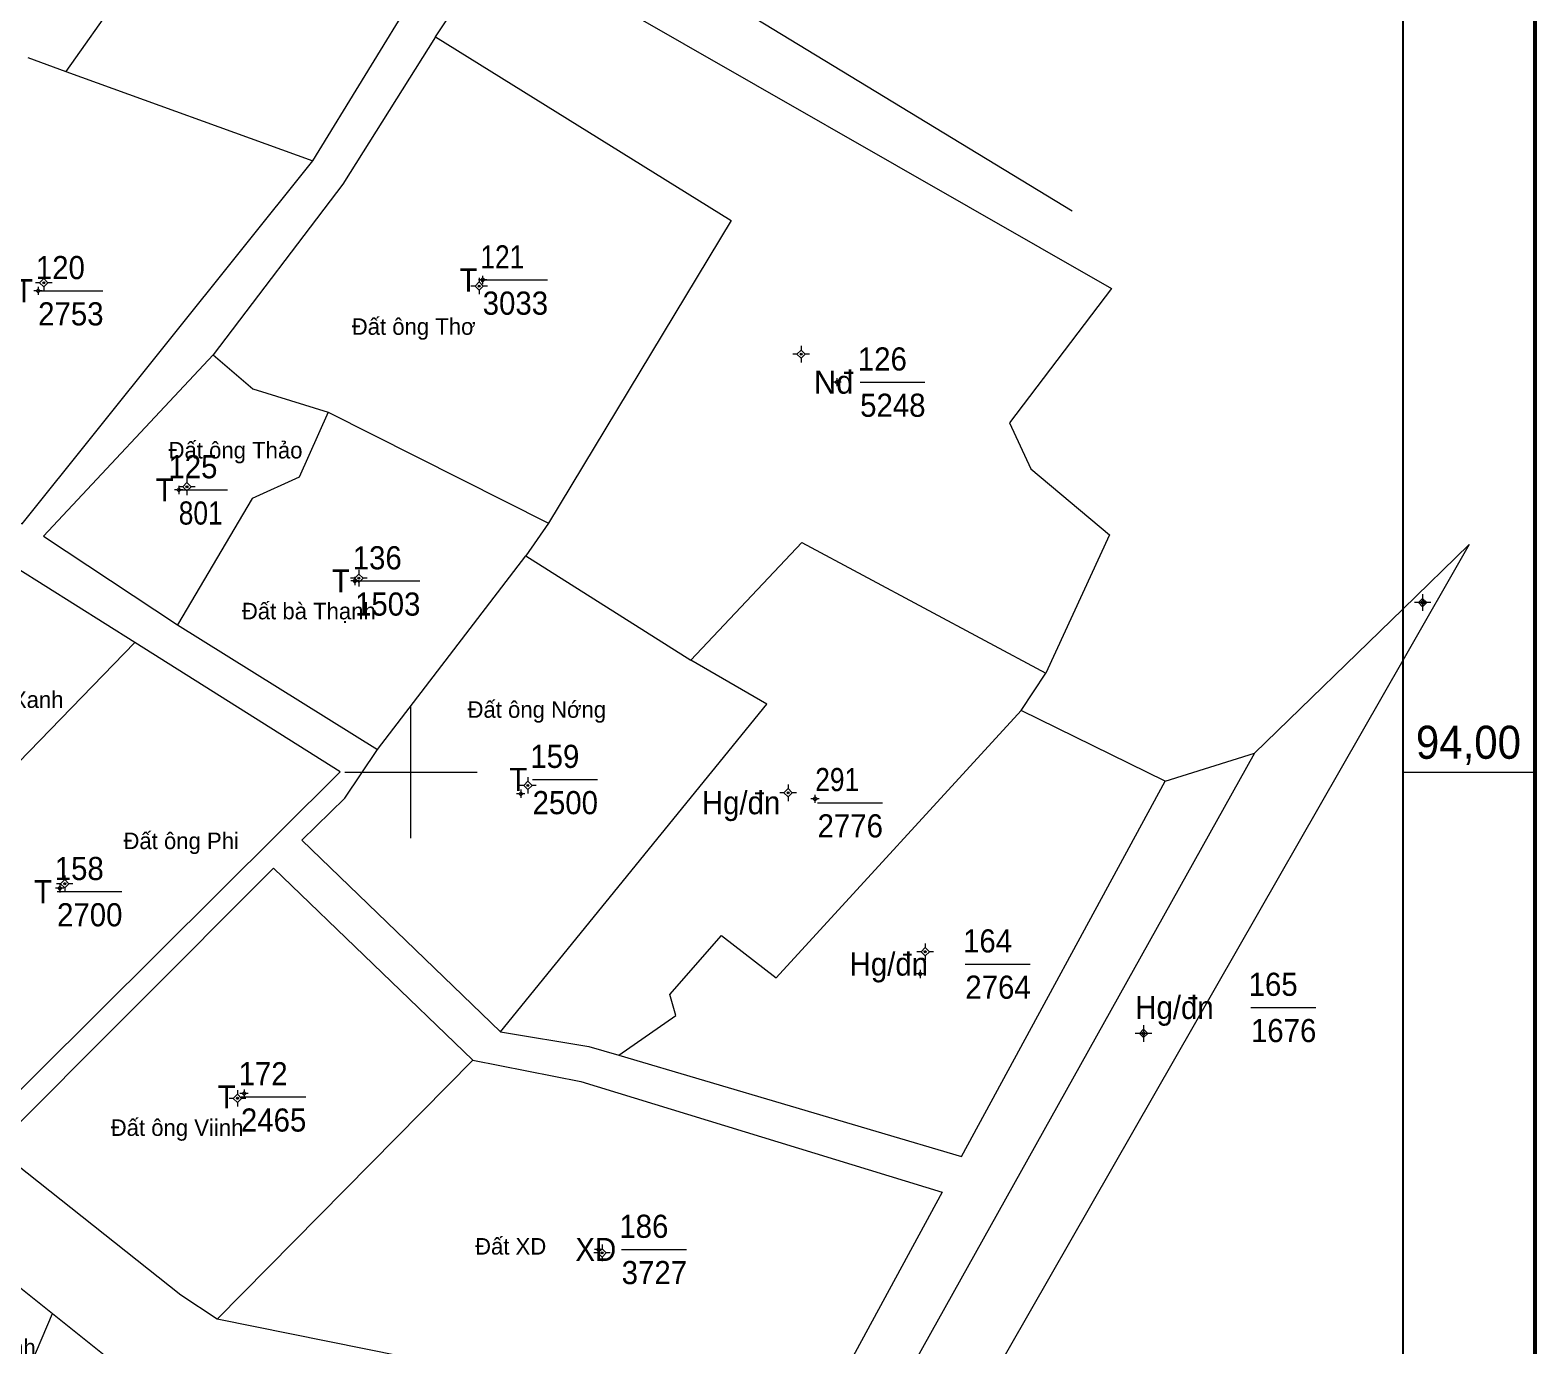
# Model space of a CAD drawing. Header units: metres. Extents: x 398630 to 399770, y 48498 to 49842.
# Drawn here: x 399542.4 to 399770, y 49313.4 to 49512.2 of the extents above; entities that cross this region are included whole.
import ezdxf
from ezdxf.enums import TextEntityAlignment as Align

# ---------------------------------------------------------------- set-up
doc = ezdxf.new("R2010")
doc.units = ezdxf.units.M
doc.header["$LTSCALE"] = 1.4
for name, color, linetype, lineweight in [('11', 7, 'Continuous', 13), ('15', 7, 'Continuous', 13), ('22', 7, 'Continuous', 13), ('51', 7, 'Continuous', 13), ('63', 7, 'Continuous', 13)]:
    doc.layers.add(name, color=color, linetype=linetype, lineweight=lineweight)
doc.layers.add('2', color=7, linetype='Continuous')

msp = doc.modelspace()

# ---------------------------------------------------------------- hatches: boundary and pattern name
at = {"layer": '11'}
for points in [[(399544.606, 49473.998, 1), (399544.306, 49473.998, 1)], [(399544.606, 49473.998, 1), (399544.306, 49473.998, 1)], [(399610.46, 49473.495, 1), (399610.16, 49473.495, 1)], [(399610.46, 49473.495, 1), (399610.16, 49473.495, 1)], [(399659.16, 49463.191, 1), (399658.86, 49463.191, 1)], [(399659.16, 49463.191, 1), (399658.86, 49463.191, 1)], [(399566.272, 49443.144, 1), (399565.972, 49443.144, 1)], [(399566.272, 49443.144, 1), (399565.972, 49443.144, 1)], [(399592.281, 49429.306, 1), (399591.981, 49429.306, 1)], [(399592.281, 49429.306, 1), (399591.981, 49429.306, 1)], [(399753.172, 49425.625, 1), (399752.872, 49425.625, 1)], [(399753.172, 49425.625, 1), (399752.872, 49425.625, 1)], [(399617.838, 49397.981, 1), (399617.538, 49397.981, 1)], [(399617.838, 49397.981, 1), (399617.538, 49397.981, 1)], [(399657.188, 49396.861, 1), (399656.888, 49396.861, 1)], [(399657.188, 49396.861, 1), (399656.888, 49396.861, 1)], [(399547.78, 49383.111, 1), (399547.48, 49383.111, 1)], [(399547.78, 49383.111, 1), (399547.48, 49383.111, 1)], [(399677.941, 49372.83, 1), (399677.641, 49372.83, 1)], [(399677.941, 49372.83, 1), (399677.641, 49372.83, 1)], [(399710.965, 49360.46, 1), (399710.665, 49360.46, 1)], [(399710.965, 49360.46, 1), (399710.665, 49360.46, 1)], [(399573.9, 49350.652, 1), (399573.6, 49350.652, 1)], [(399573.9, 49350.652, 1), (399573.6, 49350.652, 1)], [(399629.05, 49327.271, 1), (399628.75, 49327.271, 1)], [(399629.05, 49327.271, 1), (399628.75, 49327.271, 1)]]:
    msp.add_hatch(color=256, dxfattribs=at).paths.add_polyline_path(points)
at = {"layer": '51'}
for points in [[(399543.675, 49472.78, 1), (399543.525, 49472.78, 1)], [(399543.675, 49472.78, 1), (399543.525, 49472.78, 1)], [(399543.675, 49472.78, 1), (399543.525, 49472.78, 1)], [(399543.675, 49472.78, 1), (399543.525, 49472.78, 1)], [(399610.915, 49474.41, 1), (399610.765, 49474.41, 1)], [(399610.915, 49474.41, 1), (399610.765, 49474.41, 1)], [(399610.915, 49474.41, 1), (399610.765, 49474.41, 1)], [(399610.915, 49474.41, 1), (399610.765, 49474.41, 1)], [(399664.515, 49458.96, 1), (399664.365, 49458.96, 1)], [(399664.515, 49458.96, 1), (399664.365, 49458.96, 1)], [(399664.515, 49458.96, 1), (399664.365, 49458.96, 1)], [(399664.515, 49458.96, 1), (399664.365, 49458.96, 1)], [(399564.955, 49442.67, 1), (399564.805, 49442.67, 1)], [(399564.955, 49442.67, 1), (399564.805, 49442.67, 1)], [(399564.955, 49442.67, 1), (399564.805, 49442.67, 1)], [(399564.955, 49442.67, 1), (399564.805, 49442.67, 1)], [(399591.605, 49428.89, 1), (399591.455, 49428.89, 1)], [(399591.605, 49428.89, 1), (399591.455, 49428.89, 1)], [(399591.605, 49428.89, 1), (399591.455, 49428.89, 1)], [(399591.605, 49428.89, 1), (399591.455, 49428.89, 1)], [(399753.095, 49425.62, 1), (399752.945, 49425.62, 1)], [(399753.095, 49425.62, 1), (399752.945, 49425.62, 1)], [(399753.095, 49425.62, 1), (399752.945, 49425.62, 1)], [(399753.095, 49425.62, 1), (399752.945, 49425.62, 1)], [(399616.685, 49396.71, 1), (399616.535, 49396.71, 1)], [(399616.685, 49396.71, 1), (399616.535, 49396.71, 1)], [(399616.685, 49396.71, 1), (399616.535, 49396.71, 1)], [(399616.685, 49396.71, 1), (399616.535, 49396.71, 1)], [(399661.185, 49395.94, 1), (399661.035, 49395.94, 1)], [(399661.185, 49395.94, 1), (399661.035, 49395.94, 1)], [(399661.185, 49395.94, 1), (399661.035, 49395.94, 1)], [(399661.185, 49395.94, 1), (399661.035, 49395.94, 1)], [(399546.955, 49382.41, 1), (399546.805, 49382.41, 1)], [(399546.955, 49382.41, 1), (399546.805, 49382.41, 1)], [(399546.955, 49382.41, 1), (399546.805, 49382.41, 1)], [(399546.955, 49382.41, 1), (399546.805, 49382.41, 1)], [(399677.095, 49369.46, 1), (399676.945, 49369.46, 1)], [(399677.095, 49369.46, 1), (399676.945, 49369.46, 1)], [(399677.095, 49369.46, 1), (399676.945, 49369.46, 1)], [(399677.095, 49369.46, 1), (399676.945, 49369.46, 1)], [(399710.885, 49360.45, 1), (399710.735, 49360.45, 1)], [(399710.885, 49360.45, 1), (399710.735, 49360.45, 1)], [(399710.885, 49360.45, 1), (399710.735, 49360.45, 1)], [(399710.885, 49360.45, 1), (399710.735, 49360.45, 1)], [(399574.845, 49351.37, 1), (399574.695, 49351.37, 1)], [(399574.845, 49351.37, 1), (399574.695, 49351.37, 1)], [(399574.845, 49351.37, 1), (399574.695, 49351.37, 1)], [(399574.845, 49351.37, 1), (399574.695, 49351.37, 1)], [(399628.435, 49327.8, 1), (399628.285, 49327.8, 1)], [(399628.435, 49327.8, 1), (399628.285, 49327.8, 1)], [(399628.435, 49327.8, 1), (399628.285, 49327.8, 1)], [(399628.435, 49327.8, 1), (399628.285, 49327.8, 1)]]:
    msp.add_hatch(color=256, dxfattribs=at).paths.add_polyline_path(points)

# ---------------------------------------------------------------- linework, layer by layer
at = {"layer": '11'}
for p, q in [((399544.46, 49475.25), (399544.46, 49474.62)), ((399544.46, 49475.25), (399544.46, 49474.62)), ((399610.31, 49474.75), (399610.31, 49474.12)), ((399610.31, 49474.75), (399610.31, 49474.12)), ((399543.83, 49474), (399543.21, 49474)), ((399543.83, 49474), (399543.21, 49474)), ((399544.46, 49473.37), (399544.46, 49472.75)), ((399544.46, 49473.37), (399544.46, 49472.75)), ((399545.71, 49474), (399545.08, 49474)), ((399545.71, 49474), (399545.08, 49474)), ((399609.69, 49473.5), (399609.06, 49473.5)), ((399609.69, 49473.5), (399609.06, 49473.5)), ((399610.31, 49472.87), (399610.31, 49472.25)), ((399610.31, 49472.87), (399610.31, 49472.25)), ((399611.56, 49473.5), (399610.94, 49473.5)), ((399611.56, 49473.5), (399610.94, 49473.5)), ((399659.01, 49464.44), (399659.01, 49463.82)), ((399659.01, 49464.44), (399659.01, 49463.82)), ((399658.38, 49463.19), (399657.76, 49463.19)), ((399658.38, 49463.19), (399657.76, 49463.19)), ((399659.01, 49462.57), (399659.01, 49461.94)), ((399659.01, 49462.57), (399659.01, 49461.94)), ((399660.26, 49463.19), (399659.63, 49463.19)), ((399660.26, 49463.19), (399659.63, 49463.19)), ((399565.5, 49443.14), (399564.87, 49443.14)), ((399565.5, 49443.14), (399564.87, 49443.14)), ((399566.12, 49444.39), (399566.12, 49443.77)), ((399566.12, 49444.39), (399566.12, 49443.77)), ((399567.37, 49443.14), (399566.75, 49443.14)), ((399567.37, 49443.14), (399566.75, 49443.14)), ((399566.12, 49442.52), (399566.12, 49441.89)), ((399566.12, 49442.52), (399566.12, 49441.89)), ((399591.51, 49429.31), (399590.88, 49429.31)), ((399591.51, 49429.31), (399590.88, 49429.31)), ((399592.13, 49430.56), (399592.13, 49429.93)), ((399592.13, 49430.56), (399592.13, 49429.93)), ((399593.38, 49429.31), (399592.76, 49429.31)), ((399593.38, 49429.31), (399592.76, 49429.31)), ((399592.13, 49428.68), (399592.13, 49428.06)), ((399592.13, 49428.68), (399592.13, 49428.06)), ((399752.4, 49425.62), (399751.77, 49425.62)), ((399752.4, 49425.62), (399751.77, 49425.62)), ((399753.02, 49426.88), (399753.02, 49426.25)), ((399753.02, 49426.88), (399753.02, 49426.25)), ((399753.02, 49425), (399753.02, 49424.38)), ((399753.02, 49425), (399753.02, 49424.38)), ((399754.27, 49425.62), (399753.65, 49425.62)), ((399754.27, 49425.62), (399753.65, 49425.62)), ((399617.06, 49397.98), (399616.44, 49397.98)), ((399617.06, 49397.98), (399616.44, 49397.98)), ((399617.69, 49399.23), (399617.69, 49398.61)), ((399617.69, 49399.23), (399617.69, 49398.61)), ((399617.69, 49397.36), (399617.69, 49396.73)), ((399617.69, 49397.36), (399617.69, 49396.73)), ((399618.94, 49397.98), (399618.31, 49397.98)), ((399618.94, 49397.98), (399618.31, 49397.98)), ((399657.04, 49398.11), (399657.04, 49397.49)), ((399657.04, 49398.11), (399657.04, 49397.49)), ((399656.41, 49396.86), (399655.79, 49396.86)), ((399656.41, 49396.86), (399655.79, 49396.86)), ((399657.04, 49396.24), (399657.04, 49395.61)), ((399657.04, 49396.24), (399657.04, 49395.61)), ((399658.29, 49396.86), (399657.66, 49396.86)), ((399658.29, 49396.86), (399657.66, 49396.86)), ((399547.63, 49384.36), (399547.63, 49383.74)), ((399547.63, 49384.36), (399547.63, 49383.74)), ((399547, 49383.11), (399546.38, 49383.11)), ((399547, 49383.11), (399546.38, 49383.11)), ((399547.63, 49382.49), (399547.63, 49381.86)), ((399547.63, 49382.49), (399547.63, 49381.86)), ((399548.88, 49383.11), (399548.25, 49383.11)), ((399548.88, 49383.11), (399548.25, 49383.11)), ((399677.17, 49372.83), (399676.54, 49372.83)), ((399677.17, 49372.83), (399676.54, 49372.83)), ((399677.79, 49374.08), (399677.79, 49373.46)), ((399677.79, 49374.08), (399677.79, 49373.46)), ((399679.04, 49372.83), (399678.42, 49372.83)), ((399679.04, 49372.83), (399678.42, 49372.83)), ((399677.79, 49372.21), (399677.79, 49371.58)), ((399677.79, 49372.21), (399677.79, 49371.58)), ((399710.81, 49361.71), (399710.81, 49361.09)), ((399710.81, 49361.71), (399710.81, 49361.09)), ((399710.19, 49360.46), (399709.56, 49360.46)), ((399710.19, 49360.46), (399709.56, 49360.46)), ((399710.81, 49359.84), (399710.81, 49359.21)), ((399710.81, 49359.84), (399710.81, 49359.21)), ((399712.06, 49360.46), (399711.44, 49360.46)), ((399712.06, 49360.46), (399711.44, 49360.46)), ((399573.75, 49351.9), (399573.75, 49351.28)), ((399573.75, 49351.9), (399573.75, 49351.28)), ((399573.12, 49350.65), (399572.5, 49350.65)), ((399573.12, 49350.65), (399572.5, 49350.65)), ((399573.75, 49350.03), (399573.75, 49349.4)), ((399573.75, 49350.03), (399573.75, 49349.4)), ((399575, 49350.65), (399574.37, 49350.65)), ((399575, 49350.65), (399574.37, 49350.65)), ((399628.28, 49327.27), (399627.65, 49327.27)), ((399628.28, 49327.27), (399627.65, 49327.27)), ((399628.9, 49328.52), (399628.9, 49327.9)), ((399628.9, 49328.52), (399628.9, 49327.9)), ((399630.15, 49327.27), (399629.53, 49327.27)), ((399630.15, 49327.27), (399629.53, 49327.27)), ((399628.9, 49326.65), (399628.9, 49326.02)), ((399628.9, 49326.65), (399628.9, 49326.02))]:
    msp.add_line(p, q, dxfattribs=at)
for points in [[(399544.46, 49474.62), (399543.83, 49474), (399544.46, 49473.37), (399545.08, 49474)], [(399544.46, 49474.62), (399543.83, 49474), (399544.46, 49473.37), (399545.08, 49474)], [(399610.31, 49474.12), (399609.69, 49473.5), (399610.31, 49472.87), (399610.94, 49473.5)], [(399610.31, 49474.12), (399609.69, 49473.5), (399610.31, 49472.87), (399610.94, 49473.5)], [(399659.01, 49463.82), (399658.38, 49463.19), (399659.01, 49462.57), (399659.63, 49463.19)], [(399659.01, 49463.82), (399658.38, 49463.19), (399659.01, 49462.57), (399659.63, 49463.19)], [(399566.12, 49443.77), (399565.5, 49443.14), (399566.12, 49442.52), (399566.75, 49443.14)], [(399566.12, 49443.77), (399565.5, 49443.14), (399566.12, 49442.52), (399566.75, 49443.14)], [(399592.13, 49429.93), (399591.51, 49429.31), (399592.13, 49428.68), (399592.76, 49429.31)], [(399592.13, 49429.93), (399591.51, 49429.31), (399592.13, 49428.68), (399592.76, 49429.31)], [(399753.02, 49426.25), (399752.4, 49425.62), (399753.02, 49425), (399753.65, 49425.62)], [(399753.02, 49426.25), (399752.4, 49425.62), (399753.02, 49425), (399753.65, 49425.62)], [(399617.69, 49398.61), (399617.06, 49397.98), (399617.69, 49397.36), (399618.31, 49397.98)], [(399617.69, 49398.61), (399617.06, 49397.98), (399617.69, 49397.36), (399618.31, 49397.98)], [(399657.04, 49397.49), (399656.41, 49396.86), (399657.04, 49396.24), (399657.66, 49396.86)], [(399657.04, 49397.49), (399656.41, 49396.86), (399657.04, 49396.24), (399657.66, 49396.86)], [(399547.63, 49383.74), (399547, 49383.11), (399547.63, 49382.49), (399548.25, 49383.11)], [(399547.63, 49383.74), (399547, 49383.11), (399547.63, 49382.49), (399548.25, 49383.11)], [(399677.79, 49373.46), (399677.17, 49372.83), (399677.79, 49372.21), (399678.42, 49372.83)], [(399677.79, 49373.46), (399677.17, 49372.83), (399677.79, 49372.21), (399678.42, 49372.83)], [(399710.81, 49361.09), (399710.19, 49360.46), (399710.81, 49359.84), (399711.44, 49360.46)], [(399710.81, 49361.09), (399710.19, 49360.46), (399710.81, 49359.84), (399711.44, 49360.46)], [(399573.75, 49351.28), (399573.12, 49350.65), (399573.75, 49350.03), (399574.37, 49350.65)], [(399573.75, 49351.28), (399573.12, 49350.65), (399573.75, 49350.03), (399574.37, 49350.65)], [(399628.9, 49327.9), (399628.28, 49327.27), (399628.9, 49326.65), (399629.53, 49327.27)], [(399628.9, 49327.9), (399628.28, 49327.27), (399628.9, 49326.65), (399629.53, 49327.27)]]:
    msp.add_lwpolyline(points, close=True, dxfattribs=at)
for centre in [(399544.456, 49473.998), (399544.456, 49473.998), (399610.31, 49473.495), (399610.31, 49473.495), (399659.01, 49463.191), (399659.01, 49463.191), (399566.122, 49443.144), (399566.122, 49443.144), (399592.131, 49429.306), (399592.131, 49429.306), (399753.022, 49425.625), (399753.022, 49425.625), (399617.688, 49397.981), (399617.688, 49397.981), (399657.038, 49396.861), (399657.038, 49396.861), (399547.63, 49383.111), (399547.63, 49383.111), (399677.791, 49372.83), (399677.791, 49372.83), (399710.815, 49360.46), (399710.815, 49360.46), (399573.75, 49350.652), (399573.75, 49350.652), (399628.9, 49327.271), (399628.9, 49327.271)]:
    msp.add_circle(centre, 0.15, dxfattribs=at)
at = {"layer": '15'}
for p, q in [((399543.61, 49472.78), (399553.41, 49472.78)), ((399610.85, 49474.42), (399620.65, 49474.42)), ((399667.94, 49458.97), (399677.74, 49458.97)), ((399564.88, 49442.68), (399572.24, 49442.68)), ((399591.54, 49428.9), (399601.34, 49428.9)), ((399618.4, 49398.88), (399628.2, 49398.88)), ((399661.5, 49395.36), (399671.3, 49395.36)), ((399546.47, 49381.91), (399556.27, 49381.91)), ((399683.85, 49370.96), (399693.65, 49370.96)), ((399727.05, 49364.4), (399736.85, 49364.4)), ((399574.28, 49350.88), (399584.08, 49350.88)), ((399631.87, 49327.8), (399641.67, 49327.8))]:
    msp.add_line(p, q, dxfattribs=at)
at = {"layer": '22'}
for p, q in [((399579.6, 49550.85), (399547.78, 49505.96)), ((399648.35, 49516.29), (399700, 49484.86)), ((399542.03, 49508.04), (399547.78, 49505.96)), ((399547.78, 49505.96), (399585.14, 49492.41)), ((399594.96, 49403.39), (399617.39, 49432.71)), ((399617.39, 49432.71), (399642.34, 49416.93)), ((399727.61, 49402.85), (399750, 49424.63)), ((399564.69, 49422.28), (399594.96, 49403.39)), ((399558.24, 49419.57), (399507.51, 49367.31)), ((399692.3, 49409.32), (399696.04, 49414.94)), ((399714.08, 49398.63), (399692.3, 49409.32)), ((399714.08, 49398.63), (399727.61, 49402.85)), ((399609.35, 49356.4), (399570.68, 49317.27)), ((399531.24, 49283.9), (399545.79, 49318.09))]:
    msp.add_line(p, q, dxfattribs=at)
at = {"layer": '22', "lineweight": 25}
msp.add_line((399750, 49424.63), (399750, 49416.86), dxfattribs=at)
msp.add_lwpolyline([(399750, 49416.86), (399750, 48650), (398650, 48650), (398650, 49750), (399750, 49750), (399750, 49424.63)], dxfattribs=at)
at = {"layer": '22'}
for points in [[(399585.14, 49492.41), (399608.89, 49531.19), (399579.6, 49550.85)], [(399603.69, 49511.19), (399610.29, 49521.06), (399619.61, 49522.56), (399705.94, 49473.1), (399690.54, 49452.83), (399693.78, 49445.84), (399705.66, 49435.86), (399696.04, 49414.94)], [(399603.69, 49511.19), (399589.72, 49488.92), (399570.07, 49463.07)], [(399603.69, 49511.19), (399648.41, 49483.39), (399620.82, 49437.64)], [(399506.62, 49456.52), (399541.18, 49437.53), (399585.14, 49492.41)], [(399570.07, 49463.07), (399544.4, 49435.69), (399564.69, 49422.28)], [(399570.07, 49463.07), (399576.08, 49457.95), (399587.5, 49454.41)], [(399587.5, 49454.41), (399583.08, 49444.6), (399575.98, 49441.39), (399564.69, 49422.28)], [(399587.5, 49454.41), (399620.82, 49437.64), (399617.39, 49432.71)], [(399642.34, 49416.93), (399659.13, 49434.73), (399696.04, 49414.94)], [(399750, 49424.63), (399760.04, 49434.39), (399750, 49416.86), (399680.96, 49296.29)], [(399558.24, 49419.57), (399540.3, 49430.86), (399490.15, 49381.67), (399507.51, 49367.31)], [(399507.51, 49367.31), (399534.17, 49345.27), (399589.31, 49400.02), (399558.24, 49419.57)], [(399613.52, 49360.72), (399653.83, 49410.28), (399642.34, 49416.93)], [(399631.45, 49357.17), (399640.06, 49363.16), (399639.15, 49366.34), (399646.95, 49375.28), (399655.26, 49368.88), (399692.3, 49409.32)], [(399613.52, 49360.72), (399583.49, 49389.69), (399589.99, 49396.07), (399594.96, 49403.39)], [(399727.61, 49402.85), (399669.39, 49298.65), (399680.96, 49296.29)], [(399631.45, 49357.17), (399683.29, 49341.87), (399714.08, 49398.63)], [(399570.68, 49317.27), (399565.2, 49320.87), (399537.01, 49343.21), (399579.2, 49385.48), (399609.35, 49356.4)], [(399487.35, 49364.66), (399504.46, 49351.03), (399531.85, 49329.21), (399545.79, 49318.09), (399556.38, 49309.66)], [(399613.52, 49360.72), (399626.91, 49358.51), (399631.45, 49357.17)], [(399609.35, 49356.4), (399625.71, 49353.18), (399680.36, 49336.48), (399660.14, 49299.2), (399570.68, 49317.27)]]:
    msp.add_lwpolyline(points, dxfattribs=at)
at = {"layer": '51'}
for p, q in [((399610.84, 49475.04), (399610.84, 49474.72)), ((399610.84, 49475.04), (399610.84, 49474.72)), ((399610.84, 49475.04), (399610.84, 49474.72)), ((399610.84, 49475.04), (399610.84, 49474.72)), ((399543.29, 49472.78), (399542.98, 49472.78)), ((399543.29, 49472.78), (399542.98, 49472.78)), ((399543.29, 49472.78), (399542.98, 49472.78)), ((399543.29, 49472.78), (399542.98, 49472.78)), ((399543.6, 49473.4), (399543.6, 49473.09)), ((399543.6, 49473.4), (399543.6, 49473.09)), ((399543.6, 49473.4), (399543.6, 49473.09)), ((399543.6, 49473.4), (399543.6, 49473.09)), ((399543.6, 49472.47), (399543.6, 49472.16)), ((399543.6, 49472.47), (399543.6, 49472.16)), ((399543.6, 49472.47), (399543.6, 49472.16)), ((399543.6, 49472.47), (399543.6, 49472.16)), ((399544.22, 49472.78), (399543.91, 49472.78)), ((399544.22, 49472.78), (399543.91, 49472.78)), ((399544.22, 49472.78), (399543.91, 49472.78)), ((399544.22, 49472.78), (399543.91, 49472.78)), ((399610.53, 49474.41), (399610.22, 49474.41)), ((399610.53, 49474.41), (399610.22, 49474.41)), ((399610.53, 49474.41), (399610.22, 49474.41)), ((399610.53, 49474.41), (399610.22, 49474.41)), ((399610.84, 49474.1), (399610.84, 49473.78)), ((399610.84, 49474.1), (399610.84, 49473.78)), ((399610.84, 49474.1), (399610.84, 49473.78)), ((399610.84, 49474.1), (399610.84, 49473.78)), ((399611.46, 49474.41), (399611.15, 49474.41)), ((399611.46, 49474.41), (399611.15, 49474.41)), ((399611.46, 49474.41), (399611.15, 49474.41)), ((399611.46, 49474.41), (399611.15, 49474.41)), ((399664.13, 49458.96), (399663.82, 49458.96)), ((399664.13, 49458.96), (399663.82, 49458.96)), ((399664.13, 49458.96), (399663.82, 49458.96)), ((399664.13, 49458.96), (399663.82, 49458.96)), ((399664.44, 49459.58), (399664.44, 49459.27)), ((399664.44, 49459.58), (399664.44, 49459.27)), ((399664.44, 49459.58), (399664.44, 49459.27)), ((399664.44, 49459.58), (399664.44, 49459.27)), ((399665.06, 49458.96), (399664.75, 49458.96)), ((399665.06, 49458.96), (399664.75, 49458.96)), ((399665.06, 49458.96), (399664.75, 49458.96)), ((399665.06, 49458.96), (399664.75, 49458.96)), ((399664.44, 49458.65), (399664.44, 49458.34)), ((399664.44, 49458.65), (399664.44, 49458.34)), ((399664.44, 49458.65), (399664.44, 49458.34)), ((399664.44, 49458.65), (399664.44, 49458.34)), ((399564.88, 49443.3), (399564.88, 49442.98)), ((399564.88, 49443.3), (399564.88, 49442.98)), ((399564.88, 49443.3), (399564.88, 49442.98)), ((399564.88, 49443.3), (399564.88, 49442.98)), ((399564.57, 49442.67), (399564.26, 49442.67)), ((399564.57, 49442.67), (399564.26, 49442.67)), ((399564.57, 49442.67), (399564.26, 49442.67)), ((399564.57, 49442.67), (399564.26, 49442.67)), ((399564.88, 49442.36), (399564.88, 49442.04)), ((399564.88, 49442.36), (399564.88, 49442.04)), ((399564.88, 49442.36), (399564.88, 49442.04)), ((399564.88, 49442.36), (399564.88, 49442.04)), ((399565.5, 49442.67), (399565.19, 49442.67)), ((399565.5, 49442.67), (399565.19, 49442.67)), ((399565.5, 49442.67), (399565.19, 49442.67)), ((399565.5, 49442.67), (399565.19, 49442.67)), ((399591.53, 49429.52), (399591.53, 49429.2)), ((399591.53, 49429.52), (399591.53, 49429.2)), ((399591.53, 49429.52), (399591.53, 49429.2)), ((399591.53, 49429.52), (399591.53, 49429.2)), ((399591.22, 49428.89), (399590.9, 49428.89)), ((399591.22, 49428.89), (399590.9, 49428.89)), ((399591.22, 49428.89), (399590.9, 49428.89)), ((399591.22, 49428.89), (399590.9, 49428.89)), ((399591.53, 49428.58), (399591.53, 49428.26)), ((399591.53, 49428.58), (399591.53, 49428.26)), ((399591.53, 49428.58), (399591.53, 49428.26)), ((399591.53, 49428.58), (399591.53, 49428.26)), ((399592.16, 49428.89), (399591.84, 49428.89)), ((399592.16, 49428.89), (399591.84, 49428.89)), ((399592.16, 49428.89), (399591.84, 49428.89)), ((399592.16, 49428.89), (399591.84, 49428.89)), ((399752.71, 49425.62), (399752.4, 49425.62)), ((399752.71, 49425.62), (399752.4, 49425.62)), ((399752.71, 49425.62), (399752.4, 49425.62)), ((399752.71, 49425.62), (399752.4, 49425.62)), ((399753.02, 49426.24), (399753.02, 49425.93)), ((399753.02, 49426.24), (399753.02, 49425.93)), ((399753.02, 49426.24), (399753.02, 49425.93)), ((399753.02, 49426.24), (399753.02, 49425.93)), ((399753.02, 49425.31), (399753.02, 49425)), ((399753.02, 49425.31), (399753.02, 49425)), ((399753.02, 49425.31), (399753.02, 49425)), ((399753.02, 49425.31), (399753.02, 49425)), ((399753.64, 49425.62), (399753.33, 49425.62)), ((399753.64, 49425.62), (399753.33, 49425.62)), ((399753.64, 49425.62), (399753.33, 49425.62)), ((399753.64, 49425.62), (399753.33, 49425.62)), ((399616.61, 49397.34), (399616.61, 49397.02)), ((399616.61, 49397.34), (399616.61, 49397.02)), ((399616.61, 49397.34), (399616.61, 49397.02)), ((399616.61, 49397.34), (399616.61, 49397.02)), ((399616.3, 49396.71), (399615.98, 49396.71)), ((399616.3, 49396.71), (399615.98, 49396.71)), ((399616.3, 49396.71), (399615.98, 49396.71)), ((399616.3, 49396.71), (399615.98, 49396.71)), ((399616.61, 49396.4), (399616.61, 49396.08)), ((399616.61, 49396.4), (399616.61, 49396.08)), ((399616.61, 49396.4), (399616.61, 49396.08)), ((399616.61, 49396.4), (399616.61, 49396.08)), ((399617.24, 49396.71), (399616.92, 49396.71)), ((399617.24, 49396.71), (399616.92, 49396.71)), ((399617.24, 49396.71), (399616.92, 49396.71)), ((399617.24, 49396.71), (399616.92, 49396.71)), ((399660.8, 49395.94), (399660.48, 49395.94)), ((399660.8, 49395.94), (399660.48, 49395.94)), ((399660.8, 49395.94), (399660.48, 49395.94)), ((399660.8, 49395.94), (399660.48, 49395.94)), ((399661.11, 49396.56), (399661.11, 49396.25)), ((399661.11, 49396.56), (399661.11, 49396.25)), ((399661.11, 49396.56), (399661.11, 49396.25)), ((399661.11, 49396.56), (399661.11, 49396.25)), ((399661.11, 49395.63), (399661.11, 49395.32)), ((399661.11, 49395.63), (399661.11, 49395.32)), ((399661.11, 49395.63), (399661.11, 49395.32)), ((399661.11, 49395.63), (399661.11, 49395.32)), ((399661.74, 49395.94), (399661.42, 49395.94)), ((399661.74, 49395.94), (399661.42, 49395.94)), ((399661.74, 49395.94), (399661.42, 49395.94)), ((399661.74, 49395.94), (399661.42, 49395.94)), ((399546.57, 49382.41), (399546.26, 49382.41)), ((399546.57, 49382.41), (399546.26, 49382.41)), ((399546.57, 49382.41), (399546.26, 49382.41)), ((399546.57, 49382.41), (399546.26, 49382.41)), ((399546.88, 49383.04), (399546.88, 49382.72)), ((399546.88, 49383.04), (399546.88, 49382.72)), ((399546.88, 49383.04), (399546.88, 49382.72)), ((399546.88, 49383.04), (399546.88, 49382.72)), ((399546.88, 49382.1), (399546.88, 49381.78)), ((399546.88, 49382.1), (399546.88, 49381.78)), ((399546.88, 49382.1), (399546.88, 49381.78)), ((399546.88, 49382.1), (399546.88, 49381.78)), ((399547.5, 49382.41), (399547.19, 49382.41)), ((399547.5, 49382.41), (399547.19, 49382.41)), ((399547.5, 49382.41), (399547.19, 49382.41)), ((399547.5, 49382.41), (399547.19, 49382.41)), ((399677.02, 49370.08), (399677.02, 49369.77)), ((399677.02, 49370.08), (399677.02, 49369.77)), ((399677.02, 49370.08), (399677.02, 49369.77)), ((399677.02, 49370.08), (399677.02, 49369.77)), ((399676.71, 49369.46), (399676.4, 49369.46)), ((399676.71, 49369.46), (399676.4, 49369.46)), ((399676.71, 49369.46), (399676.4, 49369.46)), ((399676.71, 49369.46), (399676.4, 49369.46)), ((399677.02, 49369.15), (399677.02, 49368.84)), ((399677.02, 49369.15), (399677.02, 49368.84)), ((399677.02, 49369.15), (399677.02, 49368.84)), ((399677.02, 49369.15), (399677.02, 49368.84)), ((399677.64, 49369.46), (399677.33, 49369.46)), ((399677.64, 49369.46), (399677.33, 49369.46)), ((399677.64, 49369.46), (399677.33, 49369.46)), ((399677.64, 49369.46), (399677.33, 49369.46)), ((399710.81, 49361.08), (399710.81, 49360.76)), ((399710.81, 49361.08), (399710.81, 49360.76)), ((399710.81, 49361.08), (399710.81, 49360.76)), ((399710.81, 49361.08), (399710.81, 49360.76)), ((399710.5, 49360.45), (399710.18, 49360.45)), ((399710.5, 49360.45), (399710.18, 49360.45)), ((399710.5, 49360.45), (399710.18, 49360.45)), ((399710.5, 49360.45), (399710.18, 49360.45)), ((399710.81, 49360.14), (399710.81, 49359.82)), ((399710.81, 49360.14), (399710.81, 49359.82)), ((399710.81, 49360.14), (399710.81, 49359.82)), ((399710.81, 49360.14), (399710.81, 49359.82)), ((399711.44, 49360.45), (399711.12, 49360.45)), ((399711.44, 49360.45), (399711.12, 49360.45)), ((399711.44, 49360.45), (399711.12, 49360.45)), ((399711.44, 49360.45), (399711.12, 49360.45)), ((399574.77, 49352), (399574.77, 49351.68)), ((399574.77, 49352), (399574.77, 49351.68)), ((399574.77, 49352), (399574.77, 49351.68)), ((399574.77, 49352), (399574.77, 49351.68)), ((399574.46, 49351.37), (399574.14, 49351.37)), ((399574.46, 49351.37), (399574.14, 49351.37)), ((399574.46, 49351.37), (399574.14, 49351.37)), ((399574.46, 49351.37), (399574.14, 49351.37)), ((399574.77, 49351.06), (399574.77, 49350.74)), ((399574.77, 49351.06), (399574.77, 49350.74)), ((399574.77, 49351.06), (399574.77, 49350.74)), ((399574.77, 49351.06), (399574.77, 49350.74)), ((399575.4, 49351.37), (399575.08, 49351.37)), ((399575.4, 49351.37), (399575.08, 49351.37)), ((399575.4, 49351.37), (399575.08, 49351.37)), ((399575.4, 49351.37), (399575.08, 49351.37)), ((399628.05, 49327.8), (399627.74, 49327.8)), ((399628.05, 49327.8), (399627.74, 49327.8)), ((399628.05, 49327.8), (399627.74, 49327.8)), ((399628.05, 49327.8), (399627.74, 49327.8)), ((399628.36, 49328.42), (399628.36, 49328.11)), ((399628.36, 49328.42), (399628.36, 49328.11)), ((399628.36, 49328.42), (399628.36, 49328.11)), ((399628.36, 49328.42), (399628.36, 49328.11)), ((399628.36, 49327.49), (399628.36, 49327.18)), ((399628.36, 49327.49), (399628.36, 49327.18)), ((399628.36, 49327.49), (399628.36, 49327.18)), ((399628.36, 49327.49), (399628.36, 49327.18)), ((399628.98, 49327.8), (399628.67, 49327.8)), ((399628.98, 49327.8), (399628.67, 49327.8)), ((399628.98, 49327.8), (399628.67, 49327.8)), ((399628.98, 49327.8), (399628.67, 49327.8))]:
    msp.add_line(p, q, dxfattribs=at)
for points in [[(399610.84, 49474.72), (399610.53, 49474.41), (399610.84, 49474.1), (399611.15, 49474.41)], [(399610.84, 49474.72), (399610.53, 49474.41), (399610.84, 49474.1), (399611.15, 49474.41)], [(399610.84, 49474.72), (399610.53, 49474.41), (399610.84, 49474.1), (399611.15, 49474.41)], [(399610.84, 49474.72), (399610.53, 49474.41), (399610.84, 49474.1), (399611.15, 49474.41)], [(399543.6, 49473.09), (399543.29, 49472.78), (399543.6, 49472.47), (399543.91, 49472.78)], [(399543.6, 49473.09), (399543.29, 49472.78), (399543.6, 49472.47), (399543.91, 49472.78)], [(399543.6, 49473.09), (399543.29, 49472.78), (399543.6, 49472.47), (399543.91, 49472.78)], [(399543.6, 49473.09), (399543.29, 49472.78), (399543.6, 49472.47), (399543.91, 49472.78)], [(399664.44, 49459.27), (399664.13, 49458.96), (399664.44, 49458.65), (399664.75, 49458.96)], [(399664.44, 49459.27), (399664.13, 49458.96), (399664.44, 49458.65), (399664.75, 49458.96)], [(399664.44, 49459.27), (399664.13, 49458.96), (399664.44, 49458.65), (399664.75, 49458.96)], [(399664.44, 49459.27), (399664.13, 49458.96), (399664.44, 49458.65), (399664.75, 49458.96)], [(399564.88, 49442.98), (399564.57, 49442.67), (399564.88, 49442.36), (399565.19, 49442.67)], [(399564.88, 49442.98), (399564.57, 49442.67), (399564.88, 49442.36), (399565.19, 49442.67)], [(399564.88, 49442.98), (399564.57, 49442.67), (399564.88, 49442.36), (399565.19, 49442.67)], [(399564.88, 49442.98), (399564.57, 49442.67), (399564.88, 49442.36), (399565.19, 49442.67)], [(399591.53, 49429.2), (399591.22, 49428.89), (399591.53, 49428.58), (399591.84, 49428.89)], [(399591.53, 49429.2), (399591.22, 49428.89), (399591.53, 49428.58), (399591.84, 49428.89)], [(399591.53, 49429.2), (399591.22, 49428.89), (399591.53, 49428.58), (399591.84, 49428.89)], [(399591.53, 49429.2), (399591.22, 49428.89), (399591.53, 49428.58), (399591.84, 49428.89)], [(399753.02, 49425.93), (399752.71, 49425.62), (399753.02, 49425.31), (399753.33, 49425.62)], [(399753.02, 49425.93), (399752.71, 49425.62), (399753.02, 49425.31), (399753.33, 49425.62)], [(399753.02, 49425.93), (399752.71, 49425.62), (399753.02, 49425.31), (399753.33, 49425.62)], [(399753.02, 49425.93), (399752.71, 49425.62), (399753.02, 49425.31), (399753.33, 49425.62)], [(399616.61, 49397.02), (399616.3, 49396.71), (399616.61, 49396.4), (399616.92, 49396.71)], [(399616.61, 49397.02), (399616.3, 49396.71), (399616.61, 49396.4), (399616.92, 49396.71)], [(399616.61, 49397.02), (399616.3, 49396.71), (399616.61, 49396.4), (399616.92, 49396.71)], [(399616.61, 49397.02), (399616.3, 49396.71), (399616.61, 49396.4), (399616.92, 49396.71)], [(399661.11, 49396.25), (399660.8, 49395.94), (399661.11, 49395.63), (399661.42, 49395.94)], [(399661.11, 49396.25), (399660.8, 49395.94), (399661.11, 49395.63), (399661.42, 49395.94)], [(399661.11, 49396.25), (399660.8, 49395.94), (399661.11, 49395.63), (399661.42, 49395.94)], [(399661.11, 49396.25), (399660.8, 49395.94), (399661.11, 49395.63), (399661.42, 49395.94)], [(399546.88, 49382.72), (399546.57, 49382.41), (399546.88, 49382.1), (399547.19, 49382.41)], [(399546.88, 49382.72), (399546.57, 49382.41), (399546.88, 49382.1), (399547.19, 49382.41)], [(399546.88, 49382.72), (399546.57, 49382.41), (399546.88, 49382.1), (399547.19, 49382.41)], [(399546.88, 49382.72), (399546.57, 49382.41), (399546.88, 49382.1), (399547.19, 49382.41)], [(399677.02, 49369.77), (399676.71, 49369.46), (399677.02, 49369.15), (399677.33, 49369.46)], [(399677.02, 49369.77), (399676.71, 49369.46), (399677.02, 49369.15), (399677.33, 49369.46)], [(399677.02, 49369.77), (399676.71, 49369.46), (399677.02, 49369.15), (399677.33, 49369.46)], [(399677.02, 49369.77), (399676.71, 49369.46), (399677.02, 49369.15), (399677.33, 49369.46)], [(399710.81, 49360.76), (399710.5, 49360.45), (399710.81, 49360.14), (399711.12, 49360.45)], [(399710.81, 49360.76), (399710.5, 49360.45), (399710.81, 49360.14), (399711.12, 49360.45)], [(399710.81, 49360.76), (399710.5, 49360.45), (399710.81, 49360.14), (399711.12, 49360.45)], [(399710.81, 49360.76), (399710.5, 49360.45), (399710.81, 49360.14), (399711.12, 49360.45)], [(399574.77, 49351.68), (399574.46, 49351.37), (399574.77, 49351.06), (399575.08, 49351.37)], [(399574.77, 49351.68), (399574.46, 49351.37), (399574.77, 49351.06), (399575.08, 49351.37)], [(399574.77, 49351.68), (399574.46, 49351.37), (399574.77, 49351.06), (399575.08, 49351.37)], [(399574.77, 49351.68), (399574.46, 49351.37), (399574.77, 49351.06), (399575.08, 49351.37)], [(399628.36, 49328.11), (399628.05, 49327.8), (399628.36, 49327.49), (399628.67, 49327.8)], [(399628.36, 49328.11), (399628.05, 49327.8), (399628.36, 49327.49), (399628.67, 49327.8)], [(399628.36, 49328.11), (399628.05, 49327.8), (399628.36, 49327.49), (399628.67, 49327.8)], [(399628.36, 49328.11), (399628.05, 49327.8), (399628.36, 49327.49), (399628.67, 49327.8)]]:
    msp.add_lwpolyline(points, close=True, dxfattribs=at)
for centre in [(399543.6, 49472.78), (399543.6, 49472.78), (399543.6, 49472.78), (399543.6, 49472.78), (399610.84, 49474.41), (399610.84, 49474.41), (399610.84, 49474.41), (399610.84, 49474.41), (399664.44, 49458.96), (399664.44, 49458.96), (399664.44, 49458.96), (399664.44, 49458.96), (399564.88, 49442.67), (399564.88, 49442.67), (399564.88, 49442.67), (399564.88, 49442.67), (399591.53, 49428.89), (399591.53, 49428.89), (399591.53, 49428.89), (399591.53, 49428.89), (399753.02, 49425.62), (399753.02, 49425.62), (399753.02, 49425.62), (399753.02, 49425.62), (399616.61, 49396.71), (399616.61, 49396.71), (399616.61, 49396.71), (399616.61, 49396.71), (399661.11, 49395.94), (399661.11, 49395.94), (399661.11, 49395.94), (399661.11, 49395.94), (399546.88, 49382.41), (399546.88, 49382.41), (399546.88, 49382.41), (399546.88, 49382.41), (399677.02, 49369.46), (399677.02, 49369.46), (399677.02, 49369.46), (399677.02, 49369.46), (399710.81, 49360.45), (399710.81, 49360.45), (399710.81, 49360.45), (399710.81, 49360.45), (399574.77, 49351.37), (399574.77, 49351.37), (399574.77, 49351.37), (399574.77, 49351.37), (399628.36, 49327.8), (399628.36, 49327.8), (399628.36, 49327.8), (399628.36, 49327.8)]:
    msp.add_circle(centre, 0.075, dxfattribs=at)
at = {"layer": '63'}
for p, q in [((399600, 49390), (399600, 49410)), ((399590, 49400), (399610, 49400)), ((399750, 49400), (399770, 49400))]:
    msp.add_line(p, q, dxfattribs=at)
at = {"layer": '63', "lineweight": 53}
msp.add_lwpolyline([(398630, 48630), (398630, 49770), (399770, 49770), (399770, 48630)], close=True, dxfattribs=at)

# ---------------------------------------------------------------- texts
at = {"layer": '15'}
for s, width, p in [('121', 0.85, (399610.5, 49476.16)), ('120', 0.95, (399543.26, 49474.54)), ('T', 0.95, (399607.35, 49472.66)), ('T', 0.95, (399540.11, 49471.04)), ('3033', 0.95, (399610.85, 49469.16)), ('2753', 0.95, (399543.61, 49467.54)), ('126', 0.95, (399667.59, 49460.72)), ('5248', 0.95, (399667.94, 49453.72)), ('125', 0.95, (399563.31, 49444.42)), ('T', 0.95, (399561.38, 49440.92)), ('801', 0.85, (399564.88, 49437.42)), ('136', 0.95, (399591.19, 49430.65)), ('T', 0.95, (399588.04, 49427.15)), ('1503', 0.95, (399591.54, 49423.65)), ('159', 0.95, (399618.05, 49400.62)), ('T', 0.95, (399614.9, 49397.12)), ('291', 0.85, (399661.15, 49397.11)), ('2500', 0.95, (399618.4, 49393.62)), ('Hg/đn', 0.95, (399644, 49393.61)), ('2776', 0.95, (399661.5, 49390.11)), ('158', 0.95, (399546.12, 49383.66)), ('T', 0.95, (399542.97, 49380.16)), ('2700', 0.95, (399546.47, 49376.66)), ('164', 0.95, (399683.5, 49372.71)), ('Hg/đn', 0.95, (399666.35, 49369.21)), ('2764', 0.95, (399683.85, 49365.71)), ('165', 0.95, (399726.7, 49366.15)), ('Hg/đn', 0.95, (399709.55, 49362.65)), ('1676', 0.95, (399727.05, 49359.15)), ('172', 0.95, (399573.93, 49352.62)), ('T', 0.95, (399570.78, 49349.12)), ('2465', 0.95, (399574.28, 49345.62)), ('186', 0.95, (399631.52, 49329.55)), ('XD', 0.95, (399624.87, 49326.05)), ('3727', 0.95, (399631.87, 49322.55))]:
    msp.add_text(s, height=3.5, dxfattribs=dict(at, width=width)).set_placement(p)
msp.add_text('Nđ', height=3.5, dxfattribs=at).set_placement((399660.94, 49457.22))
at = {"layer": '2'}
for s, p in [('Đất ông Thơ', (399600.405, 49466.12)), ('Đất ông Thảo', (399573.465, 49447.42)), ('Đất bà Thạnh', (399584.55, 49423.09)), ('Đất ông Xanh', (399537.225, 49409.7)), ('Đất ông Nớng', (399619.035, 49408.2)), ('Đất ông Phi', (399565.245, 49388.34)), ('Đất ông Viinh', (399564.62, 49344.97)), ('Đất XD', (399615.08, 49327.02)), ('Đất ông Anh', (399533.945, 49311.74))]:
    msp.add_text(s, height=2.5, dxfattribs=at).set_placement(p, align=Align.CENTER)
at = {"layer": '63', "width": 0.95}
msp.add_text('94,00', height=5, dxfattribs=at).set_placement((399752, 49402))

doc.saveas('drawing.dxf')
